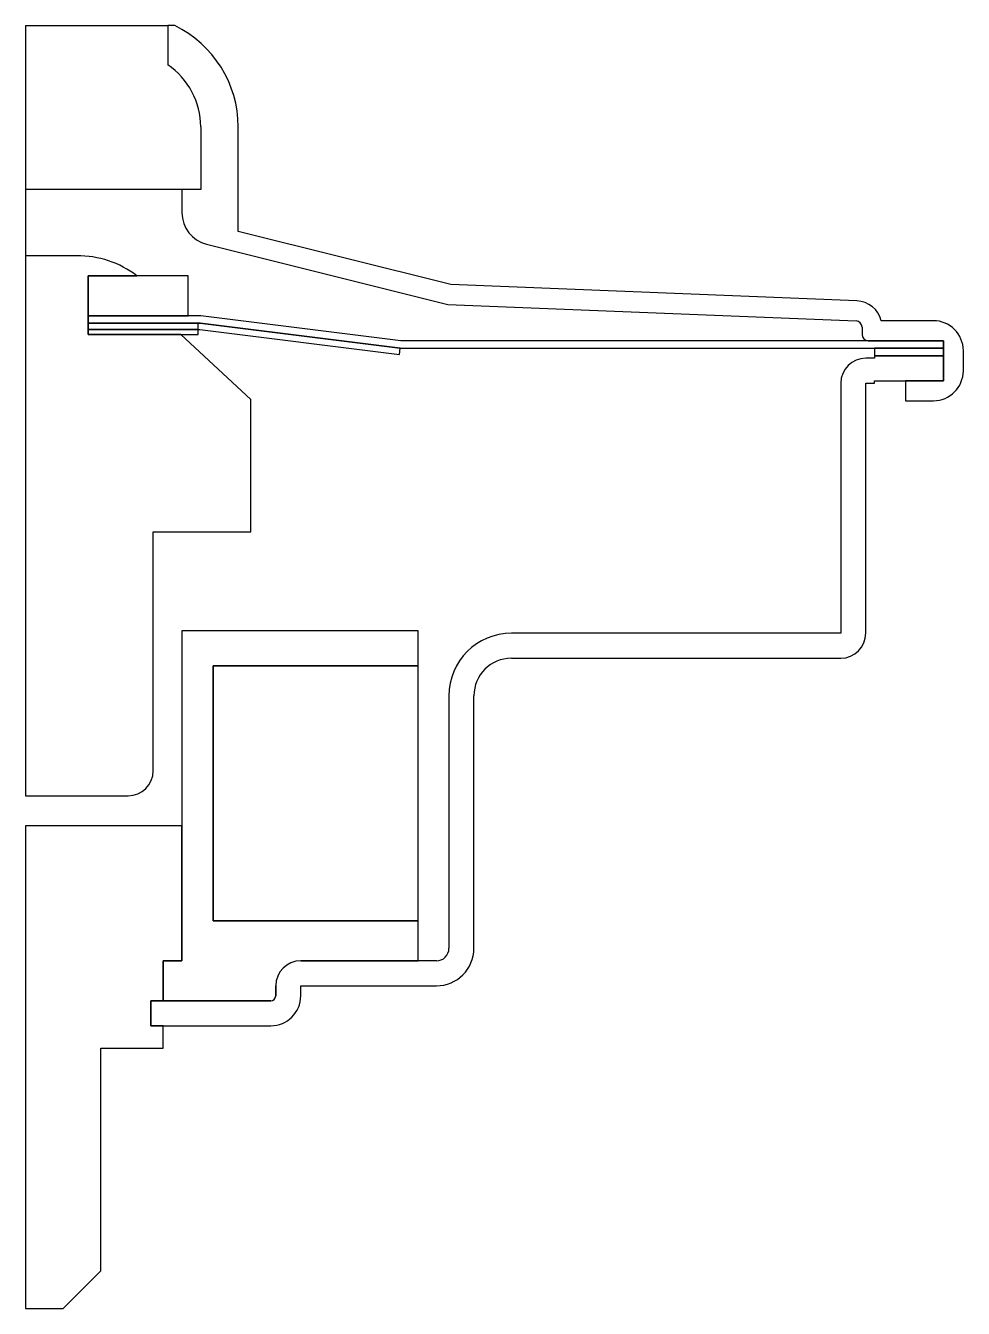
# Model space of a CAD drawing. Header units: millimetres. Extents: x 0 to 37.5, y -51.3 to 0.
import ezdxf

# ---------------------------------------------------------------- set-up
doc = ezdxf.new("R2010")
doc.units = ezdxf.units.MM

msp = doc.modelspace()

# ---------------------------------------------------------------- linework, layer by layer
for p, q in [((0, 0), (0, -6.55)), ((0, 0), (5.686, 0)), ((6.25, -6.55), (0, -6.55)), ((0, -6.55), (0, -9.2)), ((6.9, -12.15), (6.9, -11.9))]:
    msp.add_line(p, q)
at = {"color": 7, "linetype": 'Continuous'}
for p, q in [((5.962, 0), (5.686, 0)), ((5.686, 0), (5.686, -1.569)), ((7, -4.05), (7, -6.55)), ((8.5, -8.231), (8.5, -4.05)), ((7, -6.55), (6.25, -6.55)), ((6.25, -6.55), (6.25, -7.479)), ((17, -10.35), (8.5, -8.231)), ((2.05, -9.2), (0, -9.2)), ((0, -9.2), (0, -30.8)), ((7.236, -8.74), (16.886, -11.146)), ((6.5, -10), (2.5, -10)), ((2.5, -10), (2.5, -11.6)), ((2.5, -12.35), (2.5, -10)), ((2.5, -10), (4.45, -10)), ((6.5, -11.6), (6.5, -10)), ((33.243, -11.009), (17, -10.35)), ((16.886, -11.146), (33.21, -11.808)), ((7, -11.6), (2.5, -11.6)), ((2.5, -11.6), (2.5, -11.9)), ((2.5, -11.6), (6.5, -11.6)), ((15, -12.6), (7, -11.6)), ((6.981, -11.9), (2.5, -11.9)), ((2.5, -11.9), (2.5, -12.15)), ((2.5, -11.9), (6.981, -11.9)), ((6.9, -12.15), (2.5, -12.15)), ((2.5, -12.15), (2.5, -12.35)), ((2.5, -12.15), (6.966, -12.15)), ((6.9, -12.35), (6.9, -12.15)), ((6.966, -12.15), (14.95, -13.148)), ((14.981, -12.9), (6.981, -11.9)), ((6.981, -11.9), (14.981, -12.9)), ((33.45, -12.058), (33.45, -12.35)), ((36.3, -11.8), (34.218, -11.8)), ((2.5, -12.35), (6.9, -12.35)), ((6.2, -12.35), (2.5, -12.35)), ((9, -14.95), (6.2, -12.35)), ((36.7, -12.6), (15, -12.6)), ((33.7, -12.6), (36.7, -12.6)), ((36.7, -12.9), (36.7, -12.6)), ((36.7, -12.6), (36.7, -14.2)), ((14.95, -13.148), (14.981, -12.9)), ((14.981, -12.9), (36.7, -12.9)), ((33.95, -13.3), (33.6, -13.3)), ((36.7, -12.9), (33.95, -12.9)), ((33.95, -12.9), (33.95, -13.2)), ((36.7, -13.2), (33.95, -13.2)), ((33.95, -13.2), (33.95, -13.3)), ((33.95, -13.2), (36.7, -13.2)), ((36.7, -13.2), (36.7, -12.9)), ((36.7, -14.2), (36.7, -13.2)), ((37.5, -13.8), (37.5, -13)), ((32.6, -14.3), (32.6, -24.3)), ((33.6, -24.3), (33.6, -14.3)), ((33.6, -14.3), (33.95, -14.3)), ((33.95, -14.3), (33.95, -14.2)), ((33.95, -14.2), (36.7, -14.2)), ((36.7, -14.2), (35.185, -14.2)), ((35.185, -14.2), (35.185, -15)), ((9, -20.25), (9, -14.95)), ((35.185, -15), (36.3, -15)), ((5.1, -29.8), (5.1, -20.25)), ((5.1, -20.25), (9, -20.25)), ((15.7, -24.2), (6.25, -24.2)), ((6.25, -24.2), (6.25, -37.4)), ((15.7, -25.6), (15.7, -24.2)), ((32.6, -24.3), (19.427, -24.3)), ((15.7, -25.6), (7.5, -25.6)), ((7.5, -25.6), (7.5, -35.8)), ((7.5, -35.8), (7.5, -25.6)), ((7.5, -25.6), (15.7, -25.6)), ((15.7, -35.8), (15.7, -25.6)), ((19.427, -25.3), (32.6, -25.3)), ((16.927, -26.8), (16.927, -36.9)), ((17.927, -36.9), (17.927, -26.8)), ((0, -30.8), (4.1, -30.8)), ((6.25, -32), (0, -32)), ((0, -32), (0, -51.3)), ((6.25, -37.4), (6.25, -32)), ((7.5, -35.8), (15.7, -35.8)), ((15.7, -35.8), (7.5, -35.8)), ((15.7, -37.4), (15.7, -35.8)), ((6.25, -37.4), (5.5, -37.4)), ((5.5, -37.4), (5.5, -39)), ((5.5, -39), (5.5, -37.4)), ((5.5, -37.4), (6.25, -37.4)), ((11, -37.4), (15.7, -37.4)), ((16.427, -37.4), (11, -37.4)), ((10, -38.8), (10, -38.4)), ((10, -38.4), (10, -38.8)), ((11, -38.8), (11, -38.4)), ((11, -38.4), (16.427, -38.4)), ((5, -40), (5, -39)), ((5, -39), (5.5, -39)), ((9.8, -39), (5, -39)), ((5, -39), (5, -40)), ((5.5, -39), (9.8, -39)), ((5.5, -40), (5, -40)), ((5, -40), (9.8, -40)), ((5.5, -40.9), (5.5, -40)), ((3, -49.8), (3, -40.9)), ((3, -40.9), (5.5, -40.9)), ((1.5, -51.3), (3, -49.8)), ((0, -51.3), (1.5, -51.3))]:
    msp.add_line(p, q, dxfattribs=at)
for centre, radius, start, end in [((4, -4.05), 4.5, 0, 64.1581), ((4, -4.05), 3, 0, 55.8058), ((7.55, -7.479), 1.3, 180, 256), ((2.05, -13.2), 4, 53.1301, 90), ((33.2, -12.058), 1.05, 14.2384, 87.6762), ((33.2, -12.058), 0.25, 0, 87.6762), ((36.3, -13), 1.2, 0, 90), ((33.7, -12.35), 0.25, 180, 270), ((33.6, -14.3), 1, 90, 180), ((36.3, -13.8), 1.2, 270, 0), ((19.427, -26.8), 2.5, 90, 180), ((32.6, -24.3), 1, 270, 0), ((19.427, -26.8), 1.5, 90, 180), ((4.1, -29.8), 1, 270, 0), ((16.427, -36.9), 1.5, 270, 0), ((16.427, -36.9), 0.5, 269.997, 0), ((11, -38.4), 1, 90.001, 180), ((11, -38.4), 1, 90.001, 180), ((9.8, -38.8), 0.2, 270, 360), ((9.8, -38.8), 0.2, 270, 0), ((9.8, -38.8), 1.2, 270, 0)]:
    msp.add_arc(centre, radius, start, end, dxfattribs=at)

doc.saveas('drawing.dxf')
